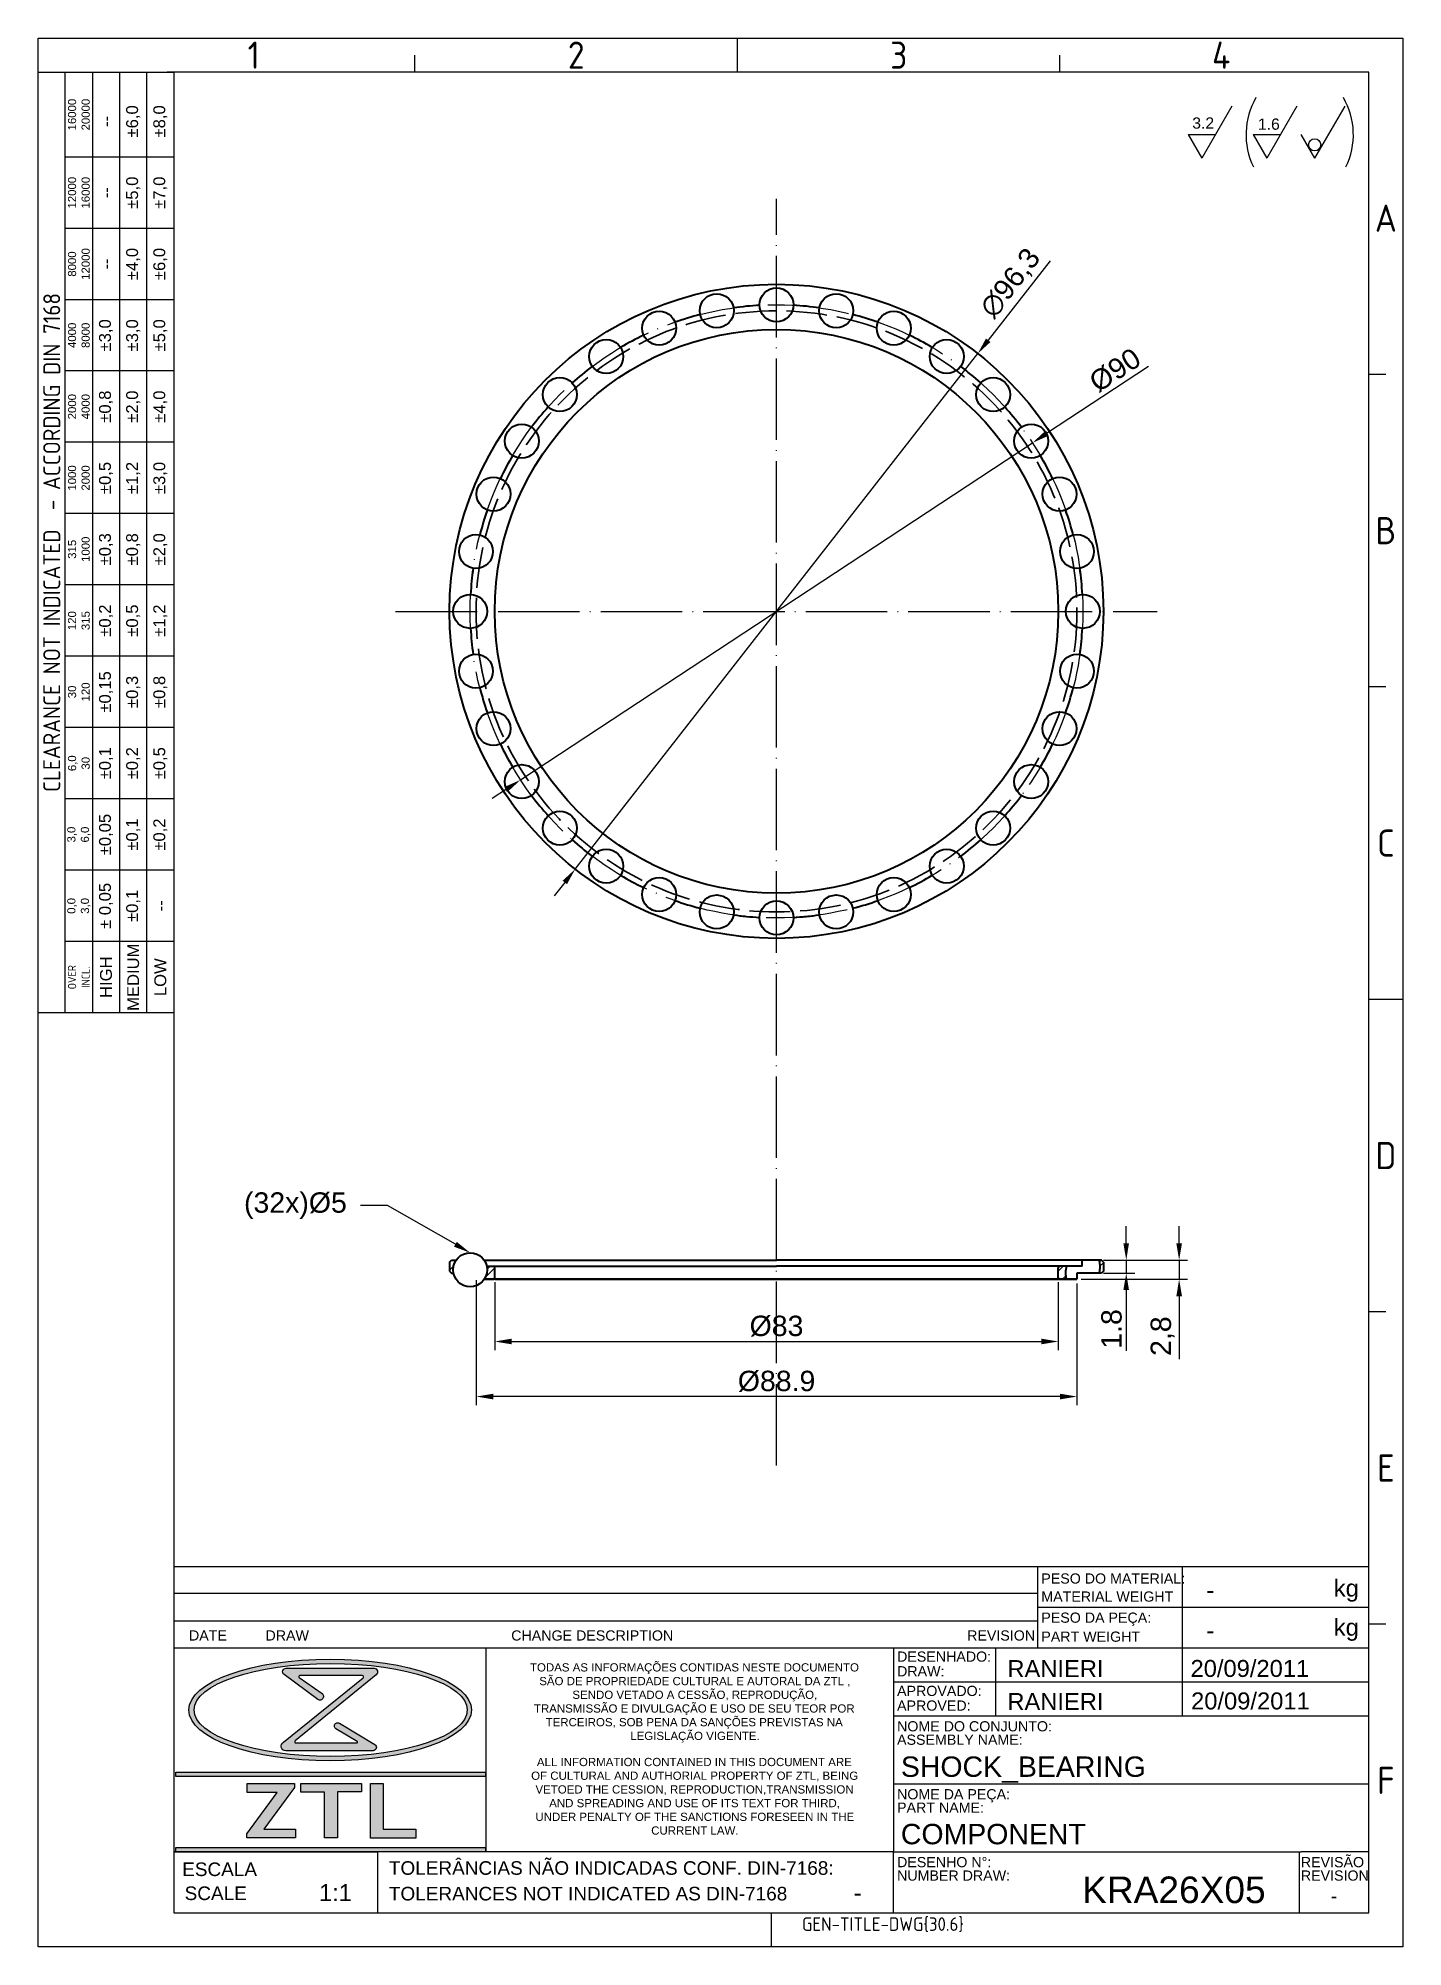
# Model space of a CAD drawing. Header units: millimetres. Extents: x 4519 to 4720, y 1613 to 1894.
import ezdxf
from ezdxf import colors
from ezdxf.entities.mleader import LeaderData, LeaderLine
from ezdxf.enums import TextEntityAlignment as Align
from ezdxf.math import Vec2, Vec3

# ---------------------------------------------------------------- set-up
doc = ezdxf.new("R2010")
doc.units = ezdxf.units.MM
doc.linetypes.add('ACAD_ISO02W100', pattern=[15, 12, -3])
doc.linetypes.add('ACAD_ISO04W100', pattern=[30, 24, -3, 0, -3])
for name, color, linetype, lineweight in [('AM_0', 7, 'Continuous', 40), ('AM_4', 1, 'ACAD_ISO04W100', 25), ('AM_5', 3, 'Continuous', 25), ('AM_8', 40, 'ACAD_ISO02W100', 35)]:
    doc.layers.add(name, color=color, linetype=linetype, lineweight=lineweight)
doc.styles.add('ACISOTS', font='isocp.shx', dxfattribs={"height": 1})
doc.styles.get("Standard").update_dxf_attribs({"font": 'arial.ttf'})
doc.dimstyles.new('ISO-25', dxfattribs={"dimtxt": 3, "dimasz": 2.5, "dimexe": 1.25, "dimexo": 0.625, "dimtad": 1, "dimtxsty": 'Standard', "dimcen": 2.5, "dimadec": 0, "dimazin": 0, "dimtfac": 1, "dimtmove": 0, "dimatfit": 3, "dimfxl": 1, "dimarcsym": 0})

# ---------------------------------------------------------------- blocks, each defined once
blk = doc.blocks.new('*D137')
at = {"layer": 'AM_5', "color": 0, "lineweight": -2}
for p, q in [((4667.94, 1861.58), (4658.83, 1849.91)), ((4598, 1772.05), (4657.29, 1847.94)), ((4596.46, 1770.08), (4594.92, 1768.11))]:
    blk.add_line(p, q, dxfattribs=at)
at = {"layer": 'AM_5', "color": 0}
for points in [[(4658.5, 1850.17), (4659.16, 1849.65), (4657.29, 1847.94)], [(4596.14, 1770.34), (4596.79, 1769.83), (4598, 1772.05)]]:
    blk.add_solid(points, dxfattribs=at)
at = {"layer": 'Defpoints', "color": 0}
for p in [(4657.29, 1847.94), (4598, 1772.05)]:
    blk.add_point(p, dxfattribs=at)
at = {"layer": 'AM_5', "color": 0, "insert": (4662.2, 1858.25), "char_height": 3, "attachment_point": 5, "rotation": 52.0007}
blk.add_mtext('∅96,3', dxfattribs=at)
blk = doc.blocks.new('*D138')
at = {"layer": 'AM_5', "color": 0, "lineweight": -2}
for p, q in [((4686.95, 1716.97), (4686.95, 1719.47)), ((4676.12, 1714.47), (4688.2, 1714.47)), ((4686.95, 1714.47), (4686.95, 1711.67)), ((4672.52, 1711.67), (4688.2, 1711.67)), ((4686.95, 1709.17), (4686.95, 1699.9))]:
    blk.add_line(p, q, dxfattribs=at)
at = {"layer": 'AM_5', "color": 0}
for points in [[(4686.54, 1716.97), (4687.37, 1716.97), (4686.95, 1714.47)], [(4686.54, 1709.17), (4687.37, 1709.17), (4686.95, 1711.67)]]:
    blk.add_solid(points, dxfattribs=at)
at = {"layer": 'Defpoints', "color": 0}
for p in [(4675.5, 1714.47), (4671.9, 1711.67), (4686.95, 1711.67)]:
    blk.add_point(p, dxfattribs=at)
at = {"layer": 'AM_5', "color": 0, "insert": (4684.53, 1703.29), "char_height": 3, "attachment_point": 5, "rotation": 90}
blk.add_mtext('2,8', dxfattribs=at)
blk = doc.blocks.new('*D139')
at = {"layer": 'AM_5', "color": 0, "lineweight": -2}
for p, q in [((4679.16, 1716.97), (4679.16, 1719.47)), ((4675.82, 1714.47), (4680.41, 1714.47)), ((4679.16, 1714.47), (4679.16, 1712.57)), ((4675.82, 1712.57), (4680.41, 1712.57)), ((4679.16, 1710.07), (4679.16, 1701.14))]:
    blk.add_line(p, q, dxfattribs=at)
at = {"layer": 'AM_5', "color": 0}
for points in [[(4678.74, 1716.97), (4679.57, 1716.97), (4679.16, 1714.47)], [(4678.74, 1710.07), (4679.57, 1710.07), (4679.16, 1712.57)]]:
    blk.add_solid(points, dxfattribs=at)
at = {"layer": 'Defpoints', "color": 0}
for p in [(4675.2, 1714.47), (4675.2, 1712.57), (4679.16, 1712.57)]:
    blk.add_point(p, dxfattribs=at)
at = {"layer": 'AM_5', "color": 0, "insert": (4677, 1704.35), "char_height": 3, "attachment_point": 5, "rotation": 90}
blk.add_mtext('1.8', dxfattribs=at)
blk = doc.blocks.new('*D140')
at = {"layer": 'AM_5', "color": 0, "lineweight": -2}
for p, q in [((4586.15, 1711.25), (4586.15, 1701.25)), ((4669.15, 1711.25), (4669.15, 1701.25)), ((4588.65, 1702.5), (4666.65, 1702.5))]:
    blk.add_line(p, q, dxfattribs=at)
at = {"layer": 'AM_5', "color": 0}
for points in [[(4588.65, 1702.92), (4588.65, 1702.09), (4586.15, 1702.5)], [(4666.65, 1702.92), (4666.65, 1702.09), (4669.15, 1702.5)]]:
    blk.add_solid(points, dxfattribs=at)
at = {"layer": 'Defpoints', "color": 0}
for p in [(4586.15, 1711.87), (4669.15, 1711.87), (4669.15, 1702.5)]:
    blk.add_point(p, dxfattribs=at)
at = {"layer": 'AM_5', "color": 0, "insert": (4627.65, 1704.75), "char_height": 3, "attachment_point": 5}
blk.add_mtext('%%C83', dxfattribs=at)
blk = doc.blocks.new('*D141')
at = {"layer": 'AM_5', "color": 0, "lineweight": -2}
for p, q in [((4583.42, 1711.51), (4583.42, 1693.15)), ((4671.9, 1711.05), (4671.9, 1693.15)), ((4669.4, 1694.4), (4585.92, 1694.4))]:
    blk.add_line(p, q, dxfattribs=at)
at = {"layer": 'AM_5', "color": 0}
for points in [[(4585.92, 1694.81), (4585.92, 1693.98), (4583.42, 1694.4)], [(4669.4, 1694.81), (4669.4, 1693.98), (4671.9, 1694.4)]]:
    blk.add_solid(points, dxfattribs=at)
at = {"layer": 'Defpoints', "color": 0}
for p in [(4583.42, 1712.14), (4671.9, 1711.67), (4583.42, 1694.4)]:
    blk.add_point(p, dxfattribs=at)
at = {"layer": 'AM_5', "color": 0, "insert": (4627.66, 1696.64), "char_height": 3, "attachment_point": 5}
blk.add_mtext('%%C88.9', dxfattribs=at)
blk = doc.blocks.new('*D142')
at = {"layer": 'AM_5', "color": 0, "lineweight": -2}
for p, q in [((4682.43, 1846.05), (4667.43, 1836.18)), ((4589.95, 1785.19), (4665.34, 1834.8)), ((4587.86, 1783.81), (4585.78, 1782.44))]:
    blk.add_line(p, q, dxfattribs=at)
at = {"layer": 'AM_5', "color": 0}
for points in [[(4667.2, 1836.53), (4667.66, 1835.83), (4665.34, 1834.8)], [(4587.64, 1784.16), (4588.09, 1783.47), (4589.95, 1785.19)]]:
    blk.add_solid(points, dxfattribs=at)
at = {"layer": 'Defpoints', "color": 0}
for p in [(4665.34, 1834.8), (4589.95, 1785.19)]:
    blk.add_point(p, dxfattribs=at)
at = {"layer": 'AM_5', "color": 0, "insert": (4677.52, 1845.51), "char_height": 3, "attachment_point": 5, "rotation": 33.3508}
blk.add_mtext('%%C90', dxfattribs=at)

msp = doc.modelspace()

# ---------------------------------------------------------------- hatches: boundary and pattern name
h = msp.add_hatch(color=256)
edge = h.paths.add_edge_path()
edge.add_ellipse((4561.91, 1648.251), major_axis=(20.817, 0), ratio=0.3599074, start_angle=191.45916, end_angle=452.8175)
edge.add_ellipse((4561.91, 1648.251), major_axis=(20.817, 0), ratio=0.3599074, start_angle=92.8175, end_angle=191.45916)
edge = h.paths.add_edge_path(flags=16)
edge.add_ellipse((4561.975, 1648.251), major_axis=(20.11, 0), ratio=0.3406642, start_angle=93.06698, end_angle=371.45916)
edge.add_ellipse((4561.975, 1648.251), major_axis=(20.11, 0), ratio=0.3406642, start_angle=11.45916, end_angle=93.06698)
h = msp.add_hatch(color=256)
edge = h.paths.add_edge_path()
edge.add_line((4566.762, 1652.997), (4555.044, 1643.507))
edge.add_arc((4555.357, 1642.924), 0.662, 118.14094, 270)
edge.add_line((4555.357, 1642.261), (4568.243, 1642.261))
edge.add_arc((4568.226, 1642.749), 0.488, 271.96853, 418.91083)
edge.add_line((4568.478, 1643.167), (4563.26, 1646.314))
edge.add_arc((4563.013, 1645.908), 0.475, 58.66819, 238.80525)
edge.add_line((4562.767, 1645.502), (4565.884, 1643.615))
edge.add_arc((4565.815, 1643.517), 0.12, -90, 54.65447, ccw=False)
edge.add_line((4565.815, 1643.397), (4556.834, 1643.397))
edge.add_arc((4556.861, 1643.561), 0.167, 129.23635, 260.82262, ccw=False)
edge.add_line((4556.755, 1643.69), (4568.686, 1653.433))
edge.add_arc((4568.374, 1653.861), 0.529, 306.0702, 450)
edge.add_line((4568.374, 1654.39), (4555.437, 1654.39))
edge.add_arc((4555.417, 1653.878), 0.513, 87.72721, 233.74708)
edge.add_line((4555.114, 1653.464), (4560.083, 1649.82))
edge.add_arc((4560.404, 1650.238), 0.527, 232.47139, 414.7334)
edge.add_line((4560.708, 1650.668), (4557.36, 1653.035))
edge.add_arc((4557.426, 1653.163), 0.144, 90, 242.52347, ccw=False)
edge.add_line((4557.426, 1653.307), (4566.679, 1653.307))
edge.add_arc((4566.651, 1653.134), 0.176, -50.99642, 80.76554, ccw=False)
for points in [[(4539.182, 1638.481), (4584.775, 1638.481), (4584.775, 1639.086), (4539.182, 1639.086)], [(4549.611, 1630.036), (4549.611, 1629.436), (4556.805, 1629.436), (4556.805, 1630.701), (4552.142, 1630.701), (4556.671, 1636.826), (4556.671, 1637.425), (4549.678, 1637.425), (4549.678, 1636.094), (4554.107, 1636.094)], [(4557.604, 1636.161), (4561.068, 1636.161), (4561.068, 1629.436), (4562.966, 1629.436), (4562.966, 1636.227), (4566.529, 1636.227), (4566.529, 1637.425), (4557.604, 1637.425)], [(4574.522, 1629.403), (4574.522, 1630.701), (4569.693, 1630.701), (4569.693, 1637.425), (4567.828, 1637.425), (4567.828, 1629.403)], [(4584.775, 1627.989), (4539.182, 1627.989), (4539.182, 1627.384), (4584.775, 1627.384)]]:
    msp.add_hatch(color=256).paths.add_polyline_path(points)
at = {"layer": 'AM_5'}
h = msp.add_hatch(dxfattribs=at)
h.set_pattern_fill('ANSI32', color=256, scale=0.2, style=0)
h.paths.add_polyline_path([(4580.45, 1714.472), (4579.796, 1714.472), (4579.496, 1714.172), (4579.496, 1712.872), (4579.796, 1712.572), (4580.072, 1712.572, -0.050382), (4580.021, 1713.072, -0.1496999)])
h.paths.add_polyline_path([(4586.146, 1713.372, 0.4142136), (4585.946, 1713.572), (4584.971, 1713.572, -0.050382), (4585.021, 1713.072, -0.1496999), (4584.593, 1711.672), (4585.946, 1711.672, 0.4142136), (4586.146, 1711.872)])
h.paths.add_polyline_path([(4670.353, 1713.572), (4669.346, 1713.572, 0.4142136), (4669.146, 1713.372), (4669.146, 1711.872, 0.4142136), (4669.346, 1711.672), (4670.34, 1711.672, -0.1315823)])
h.paths.add_polyline_path([(4675.796, 1714.172), (4675.496, 1714.472), (4675.196, 1714.472, -0.1315789), (4675.196, 1712.572), (4675.496, 1712.572), (4675.796, 1712.872)])

# ---------------------------------------------------------------- linework, layer by layer
at = {"color": 135, "lineweight": 25}
for p, q in [((4518.9, 1613.384), (4518.9, 1894.384)), ((4518.9, 1894.384), (4719.9, 1894.384)), ((4621.9, 1889.384), (4621.9, 1894.384)), ((4719.9, 1894.384), (4719.9, 1613.384)), ((4574.4, 1889.384), (4574.4, 1891.884)), ((4669.4, 1889.384), (4669.4, 1891.884)), ((4522.9, 1750.884), (4522.9, 1889.384)), ((4526.9, 1889.384), (4526.9, 1750.884)), ((4530.9, 1889.384), (4530.9, 1750.884)), ((4534.9, 1750.884), (4534.9, 1889.384)), ((4538.9, 1876.884), (4522.9, 1876.884)), ((4538.9, 1866.384), (4522.9, 1866.384)), ((4538.9, 1855.884), (4522.9, 1855.884)), ((4538.9, 1845.384), (4522.9, 1845.384)), ((4717.4, 1844.884), (4714.9, 1844.884)), ((4538.9, 1834.884), (4522.9, 1834.884)), ((4538.9, 1824.384), (4522.9, 1824.384)), ((4538.9, 1813.884), (4522.9, 1813.884)), ((4538.9, 1803.384), (4522.9, 1803.384)), ((4717.4, 1798.884), (4714.9, 1798.884)), ((4538.9, 1792.884), (4522.9, 1792.884)), ((4538.9, 1782.384), (4522.9, 1782.384)), ((4538.9, 1771.884), (4522.9, 1771.884)), ((4538.9, 1761.384), (4522.9, 1761.384)), ((4714.9, 1752.884), (4719.9, 1752.884)), ((4717.4, 1706.884), (4714.9, 1706.884)), ((4717.4, 1660.884), (4714.9, 1660.884)), ((4626.9, 1613.384), (4626.9, 1618.384)), ((4719.9, 1613.384), (4518.9, 1613.384))]:
    msp.add_line(p, q, dxfattribs=at)
for p, q in [((4714.9, 1889.384), (4537.9, 1889.384)), ((4538.9, 1889.384), (4538.9, 1618.384)), ((4714.9, 1618.384), (4714.9, 1889.384)), ((4538.9, 1669.384), (4714.9, 1669.384)), ((4538.9, 1669.384), (4538.9, 1618.384)), ((4538.9, 1669.384), (4666.148, 1669.384)), ((4666.148, 1657.384), (4666.148, 1669.384)), ((4687.4, 1669.384), (4687.4, 1663.384)), ((4714.9, 1618.384), (4714.9, 1669.384)), ((4666.148, 1665.384), (4538.9, 1665.384)), ((4538.9, 1661.384), (4666.148, 1661.384)), ((4666.148, 1663.384), (4714.9, 1663.384)), ((4687.4, 1663.384), (4687.4, 1657.384)), ((4538.9, 1657.384), (4644.9, 1657.384)), ((4584.833, 1657.384), (4584.833, 1627.384)), ((4644.9, 1657.384), (4644.9, 1638.384)), ((4644.9, 1657.384), (4714.9, 1657.384)), ((4659.9, 1657.384), (4659.9, 1647.384)), ((4687.4, 1657.384), (4687.4, 1647.384)), ((4555.437, 1654.39), (4568.374, 1654.39)), ((4644.9, 1652.384), (4714.9, 1652.384)), ((4644.9, 1647.384), (4714.9, 1647.384)), ((4539.182, 1638.481), (4539.182, 1639.086)), ((4539.182, 1639.086), (4584.775, 1639.086)), ((4584.775, 1638.481), (4539.182, 1638.481)), ((4584.775, 1639.086), (4584.775, 1638.481)), ((4644.9, 1638.384), (4644.9, 1627.384)), ((4549.611, 1630.036), (4554.107, 1636.094)), ((4549.678, 1636.094), (4549.678, 1637.425)), ((4549.678, 1637.425), (4556.671, 1637.425)), ((4554.107, 1636.094), (4549.678, 1636.094)), ((4556.671, 1636.826), (4552.142, 1630.701)), ((4556.671, 1637.425), (4556.671, 1636.826)), ((4557.604, 1636.161), (4557.604, 1637.425)), ((4557.604, 1637.425), (4566.529, 1637.425)), ((4561.068, 1636.161), (4557.604, 1636.161)), ((4561.068, 1629.436), (4561.068, 1636.161)), ((4562.966, 1636.227), (4562.966, 1629.436)), ((4566.529, 1636.227), (4562.966, 1636.227)), ((4566.529, 1637.425), (4566.529, 1636.227)), ((4567.828, 1629.403), (4567.828, 1637.425)), ((4567.828, 1637.425), (4569.693, 1637.425)), ((4569.693, 1637.425), (4569.693, 1630.701)), ((4644.9, 1637.384), (4714.9, 1637.384)), ((4549.611, 1629.436), (4549.611, 1630.036)), ((4552.142, 1630.701), (4556.805, 1630.701)), ((4556.805, 1630.701), (4556.805, 1629.436)), ((4569.693, 1630.701), (4574.522, 1630.701)), ((4574.522, 1630.701), (4574.522, 1629.403)), ((4538.9, 1627.384), (4568.9, 1627.384)), ((4644.9, 1627.384), (4538.9, 1627.384)), ((4539.182, 1627.989), (4584.775, 1627.989)), ((4539.182, 1627.384), (4539.182, 1627.989)), ((4584.775, 1627.384), (4539.182, 1627.384)), ((4556.805, 1629.436), (4549.611, 1629.436)), ((4562.966, 1629.436), (4561.068, 1629.436)), ((4574.522, 1629.403), (4567.828, 1629.403)), ((4568.9, 1627.384), (4568.9, 1618.384)), ((4584.775, 1627.989), (4584.775, 1627.384)), ((4644.9, 1618.384), (4644.9, 1627.384)), ((4644.9, 1627.384), (4704.9, 1627.384)), ((4704.654, 1627.384), (4704.654, 1618.384)), ((4714.9, 1627.384), (4704.9, 1627.384)), ((4538.9, 1618.384), (4714.9, 1618.384)), ((4538.9, 1618.384), (4714.9, 1618.384))]:
    msp.add_line(p, q)
msp.add_lwpolyline([(4538.9, 1889.384), (4538.9, 1750.884), (4518.9, 1750.884), (4518.9, 1889.384)], close=True, dxfattribs=at)
msp.add_lwpolyline([(4555.437, 1654.39), (4568.374, 1654.39, -0.7260746), (4568.686, 1653.433), (4556.755, 1643.69, 0.646844), (4556.834, 1643.397), (4565.815, 1643.397, 0.7309147), (4565.884, 1643.615), (4562.767, 1645.502, -1.0011968), (4563.26, 1646.314), (4568.478, 1643.167, -0.7463434), (4568.243, 1642.261), (4555.357, 1642.261, -0.7802957), (4555.044, 1643.507), (4566.762, 1652.997, 0.6479319), (4566.679, 1653.307), (4557.426, 1653.307, 0.7849705), (4557.36, 1653.035), (4560.708, 1650.668, -1.0199372), (4560.083, 1649.82), (4555.114, 1653.464, -0.7400952), (4555.437, 1654.39, -0.2577936)], format="xyb")
for centre, major_axis, ratio in [((4561.91, 1648.251), (-20.817, 0), 0.3599074), ((4561.975, 1648.251), (-20.11, 0), 0.3406642)]:
    msp.add_ellipse(centre, major_axis=major_axis, ratio=ratio)
at = {"layer": 'AM_0'}
for p, q in [((4579.496, 1714.172), (4579.796, 1714.472)), ((4579.496, 1714.172), (4579.496, 1712.872)), ((4579.796, 1714.472), (4580.45, 1714.472)), ((4584.593, 1714.472), (4627.646, 1714.472)), ((4584.593, 1714.472), (4627.646, 1714.472)), ((4675.496, 1714.472), (4627.646, 1714.472)), ((4671.896, 1714.472), (4627.646, 1714.472)), ((4672.646, 1713.572), (4672.646, 1714.472)), ((4675.796, 1714.172), (4675.496, 1714.472)), ((4675.796, 1714.172), (4675.796, 1712.872)), ((4579.496, 1712.872), (4579.796, 1712.572)), ((4579.796, 1712.572), (4580.072, 1712.572)), ((4627.646, 1711.672), (4584.593, 1711.672)), ((4584.593, 1711.672), (4585.946, 1711.672)), ((4584.971, 1713.572), (4627.646, 1713.572)), ((4586.146, 1711.872), (4586.146, 1713.372)), ((4586.146, 1711.672), (4627.646, 1711.672)), ((4672.646, 1713.572), (4627.646, 1713.572)), ((4627.646, 1711.672), (4671.896, 1711.672)), ((4669.146, 1711.672), (4627.646, 1711.672)), ((4669.146, 1711.872), (4669.146, 1713.372)), ((4671.896, 1711.672), (4669.346, 1711.672)), ((4675.496, 1712.572), (4671.896, 1712.572)), ((4671.896, 1712.572), (4671.896, 1711.672)), ((4675.796, 1712.872), (4675.496, 1712.572))]:
    msp.add_line(p, q, dxfattribs=at)
for centre, radius in [((4627.646, 1809.997), 48.15), ((4627.646, 1855.122), 2.5), ((4618.843, 1854.255), 2.5), ((4636.45, 1854.255), 2.5), ((4610.378, 1851.687), 2.5), ((4644.915, 1851.687), 2.5), ((4627.646, 1809.997), 41.5), ((4602.576, 1847.517), 2.5), ((4652.717, 1847.517), 2.5), ((4595.738, 1841.905), 2.5), ((4659.555, 1841.905), 2.5), ((4590.126, 1835.067), 2.5), ((4665.167, 1835.067), 2.5), ((4585.956, 1827.265), 2.5), ((4669.337, 1827.265), 2.5), ((4583.388, 1818.8), 2.5), ((4671.904, 1818.8), 2.5), ((4582.521, 1809.997), 2.5), ((4672.771, 1809.997), 2.5), ((4583.388, 1801.193), 2.5), ((4671.904, 1801.193), 2.5), ((4585.956, 1792.728), 2.5), ((4669.337, 1792.728), 2.5), ((4590.126, 1784.927), 2.5), ((4665.167, 1784.927), 2.5), ((4595.738, 1778.089), 2.5), ((4659.555, 1778.089), 2.5), ((4602.576, 1772.477), 2.5), ((4652.717, 1772.477), 2.5), ((4610.378, 1768.307), 2.5), ((4644.915, 1768.307), 2.5), ((4618.843, 1765.739), 2.5), ((4636.45, 1765.739), 2.5), ((4627.646, 1764.872), 2.5), ((4582.521, 1713.072), 2.5)]:
    msp.add_circle(centre, radius, dxfattribs=at)
for centre, radius, start, end in [((4627.646, 1809.997), 45.125, 93.17468, 98.07532), ((4627.646, 1809.997), 45.125, 81.92468, 86.82532), ((4627.646, 1809.997), 45.125, 104.42468, 109.32532), ((4627.646, 1809.997), 45.125, 70.67468, 75.57532), ((4627.646, 1809.997), 45.125, 115.67468, 120.57532), ((4627.646, 1809.997), 45.125, 59.42468, 64.32532), ((4627.646, 1809.997), 45.125, 126.92468, 131.82532), ((4627.646, 1809.997), 45.125, 48.17468, 53.07532), ((4627.646, 1809.997), 45.125, 138.17468, 143.07532), ((4627.646, 1809.997), 45.125, 36.92468, 41.82532), ((4627.646, 1809.997), 45.125, 149.42468, 154.32532), ((4627.646, 1809.997), 45.125, 25.67468, 30.57532), ((4627.646, 1809.997), 45.125, 160.67468, 165.57532), ((4627.646, 1809.997), 45.125, 14.42468, 19.32532), ((4627.646, 1809.997), 45.125, 171.92468, 176.82532), ((4627.646, 1809.997), 45.125, 3.17468, 8.07532), ((4627.646, 1809.997), 45.125, 183.17468, 188.07532), ((4627.646, 1809.997), 45.125, 351.92468, 356.82532), ((4627.646, 1809.997), 45.125, 194.42468, 199.32532), ((4627.646, 1809.997), 45.125, 340.67468, 345.57532), ((4627.646, 1809.997), 45.125, 205.67468, 210.57532), ((4627.646, 1809.997), 45.125, 329.42468, 334.32532), ((4627.646, 1809.997), 45.125, 216.92468, 221.82532), ((4627.646, 1809.997), 45.125, 318.17468, 323.07532), ((4627.646, 1809.997), 45.125, 228.17468, 233.07532), ((4627.646, 1809.997), 45.125, 306.92468, 311.82532), ((4627.646, 1809.997), 45.125, 239.42468, 244.32532), ((4627.646, 1809.997), 45.125, 295.67468, 300.57532), ((4627.646, 1809.997), 45.125, 250.67468, 255.57532), ((4627.646, 1809.997), 45.125, 261.92468, 266.82532), ((4627.646, 1809.997), 45.125, 273.17468, 278.07532), ((4627.646, 1809.997), 45.125, 284.42468, 289.32532), ((4671.649, 1713.522), 3.672, 345.00828, 14.99172), ((4585.946, 1713.372), 0.2, 0, 90), ((4585.946, 1711.872), 0.2, 270, 0), ((4669.346, 1713.372), 0.2, 90, 180), ((4669.346, 1711.872), 0.2, 180, 270), ((4673.894, 1712.597), 3.672, 164.60412, 194.58832)]:
    msp.add_arc(centre, radius, start, end, dxfattribs=at)
at = {"layer": 'AM_4', "ltscale": 0.5}
for p, q in [((4627.646, 1684.231), (4627.646, 1870.715)), ((4571.554, 1809.997), (4683.739, 1809.997))]:
    msp.add_line(p, q, dxfattribs=at)
msp.add_circle((4627.646, 1809.997), 45.125, dxfattribs=at)
at = {"layer": 'AM_5'}
for p, q in [((4694.701, 1884.369), (4690.274, 1876.702)), ((4704.286, 1884.369), (4699.86, 1876.702)), ((4711.335, 1884.369), (4706.908, 1876.702)), ((4688.262, 1880.187), (4692.286, 1880.187)), ((4688.262, 1880.187), (4690.274, 1876.702)), ((4697.848, 1880.187), (4701.872, 1880.187)), ((4697.848, 1880.187), (4699.86, 1876.702)), ((4704.896, 1880.187), (4706.908, 1876.702))]:
    msp.add_line(p, q, dxfattribs=at)
msp.add_circle((4706.916, 1878.677), 0.892, dxfattribs=at)
for centre, start, end in [((4707.636, 1880.18), 149.81687, 205.95777), ((4701.779, 1880.18), 334.04223, 30.18313)]:
    msp.add_arc(centre, 10.835, start, end, dxfattribs=at)
at = {"layer": 'AM_8', "ltscale": 0.5}
msp.add_circle((4627.646, 1809.997), 44.25, dxfattribs=at)

# ---------------------------------------------------------------- texts
at = {"color": 135, "lineweight": 25, "style": 'ACISOTS'}
for s, p in [('1', (4550.65, 1891.884)), ('2', (4598.15, 1891.884)), ('3', (4645.65, 1891.884)), ('4', (4693.15, 1891.884)), ('A', (4717.4, 1867.884)), ('B', (4717.4, 1821.884)), ('C', (4717.4, 1775.884)), ('D', (4717.4, 1729.884)), ('E', (4717.4, 1683.884)), ('F', (4717.4, 1637.884))]:
    msp.add_text(s, height=4, dxfattribs=at).set_placement(p, align=Align.MIDDLE)
for s, height, p in [('PESO DO MATERIAL:', 1.5, (4666.651, 1666.862)), ('kg', 2.5, (4709.733, 1664.944)), ('MATERIAL WEIGHT', 1.5, (4666.651, 1664.205)), ('PESO DA PEÇA:', 1.5, (4666.651, 1661.097)), ('kg', 2.5, (4709.733, 1659.177)), ('DATE', 1.5, (4541.115, 1658.474)), ('DRAW', 1.5, (4552.384, 1658.474)), ('CHANGE DESCRIPTION', 1.5, (4588.577, 1658.474)), ('REVISION', 1.5, (4655.726, 1658.474)), ('PART WEIGHT', 1.5, (4666.651, 1658.298)), ('DESENHADO:', 1.5, (4645.404, 1655.365)), ('DRAW:', 1.5, (4645.404, 1653.207)), ('APROVADO:', 1.5, (4645.404, 1650.313)), ('APROVED:', 1.5, (4645.404, 1648.155)), ('ASSEMBLY NAME:', 1.5, (4645.404, 1643.128)), ('NOME DO CONJUNTO:', 1.5, (4645.404, 1645.103)), ('NOME DA PEÇA:', 1.5, (4645.404, 1635.103)), ('PART NAME:', 1.5, (4645.404, 1633.128)), ('REVISÃO', 1.5, (4704.877, 1625.103)), ('ESCALA', 2, (4540.112, 1623.802)), ('TOLERÂNCIAS NÃO INDICADAS CONF. DIN-7168:', 2, (4570.556, 1623.988)), ('DESENHO N%%d:', 1.5, (4645.404, 1625.103)), ('NUMBER DRAW:', 1.5, (4645.404, 1623.128)), ('REVISION', 1.5, (4704.877, 1623.128)), ('SCALE', 2, (4540.474, 1620.268)), ('TOLERANCES NOT INDICATED AS DIN-7168', 2, (4570.556, 1620.213))]:
    msp.add_text(s, height=height).set_placement(p)
at = {"color": 135, "lineweight": 25, "attachment_point": 5, "rotation": 90}
for s, insert, char_height, width in [('16000\\P20000', (4524.9, 1883.134), 1.2, 12.5), ('--', (4528.9, 1882.134), 1.75, 10.5), ('±6,0', (4532.9, 1882.134), 1.75, 10.5), ('±8,0', (4536.9, 1882.134), 1.75, 10.5), ('12000\\P16000', (4524.9, 1871.634), 1.2, 10.5), ('--', (4528.9, 1871.634), 1.75, 10.5), ('±5,0', (4532.9, 1871.634), 1.75, 10.5), ('±7,0', (4536.9, 1871.634), 1.75, 10.5), ('8000\\P12000', (4524.9, 1861.134), 1.2, 10.5), ('±4,0', (4532.9, 1861.134), 1.75, 10.5), ('±6,0', (4536.9, 1861.134), 1.75, 10.5), ('--', (4528.9, 1861.134), 1.75, 10.5), ('{\\Fisocp.shx|c0;CLEARANCE NOT INDICATED  - ACCORDING DIN 7168}', (4520.9, 1820.134), 2.5, 138.5), ('4000\\P8000', (4524.9, 1850.634), 1.2, 10.5), ('±3,0', (4528.9, 1850.634), 1.75, 10.5), ('±3,0', (4532.9, 1850.634), 1.75, 10.5), ('±5,0', (4536.9, 1850.634), 1.75, 10.5), ('2000\\P4000', (4524.9, 1840.134), 1.2, 10.5), ('±0,8', (4528.9, 1840.134), 1.75, 10.5), ('±2,0', (4532.9, 1840.134), 1.75, 10.5), ('±4,0', (4536.9, 1840.134), 1.75, 10.5), ('1000\\P2000', (4524.9, 1829.634), 1.2, 10.5), ('±0,5', (4528.9, 1829.634), 1.75, 10.5), ('±1,2', (4532.9, 1829.634), 1.75, 10.5), ('±3,0', (4536.9, 1829.634), 1.75, 10.5), ('315\\P1000', (4524.9, 1819.134), 1.2, 10.5), ('±0,3', (4528.9, 1819.134), 1.75, 10.5), ('±0,8', (4532.9, 1819.134), 1.75, 10.5), ('±2,0', (4536.9, 1819.134), 1.75, 10.5), ('120\\P315', (4524.9, 1808.634), 1.2, 10.5), ('±0,2', (4528.9, 1808.634), 1.75, 10.5), ('±0,5', (4532.9, 1808.634), 1.75, 10.5), ('±1,2', (4536.9, 1808.634), 1.75, 10.5), ('30\\P120', (4524.9, 1798.134), 1.2, 10.5), ('±0,15', (4528.9, 1798.134), 1.75, 10.5), ('±0,3', (4532.9, 1798.134), 1.75, 10.5), ('±0,8', (4536.9, 1798.134), 1.75, 10.5), ('6,0\\P30', (4524.9, 1787.634), 1.2, 10.5), ('±0,1', (4528.9, 1787.634), 1.75, 10.5), ('±0,2', (4532.9, 1787.634), 1.75, 10.5), ('±0,5', (4536.9, 1787.634), 1.75, 10.5), ('±0,05', (4528.9, 1777.134), 1.75, 10.5), ('±0,1', (4532.9, 1777.134), 1.75, 10.5), ('±0,2', (4536.9, 1777.134), 1.75, 10.5), ('3,0\\P6,0', (4524.9, 1777.134), 1.2, 10.5), ('0,0\\P3,0', (4524.9, 1766.634), 1.2, 10.5), ('± 0,05', (4528.9, 1766.634), 1.75, 10.5), ('\\pt4.79529;±0,1', (4532.9, 1766.634), 1.75, 10.5), ('--', (4536.9, 1766.634), 1.75, 10.5), ('MEDIUM', (4532.9, 1756.134), 1.75, 10.5), ('{\\Fisocp.shx|c0;OVER\\PINCL.}', (4524.9, 1756.134), 1.2, 10.5), ('HIGH', (4528.9, 1756.134), 1.75, 10.5), ('LOW', (4536.9, 1756.134), 1.75, 10.5)]:
    msp.add_mtext(s, dxfattribs=dict(at, insert=insert, char_height=char_height, width=width))
at = {"linetype": 'Continuous', "char_height": 1.21, "attachment_point": 1}
for s, insert in [('\\pi-0.030453;TODAS AS INFORMAÇÕES CONTIDAS NESTE DOCUMENTO \\P\\pi1.3368;SÃO DE PROPRIEDADE CULTURAL E AUTORAL DA ZTL , \\P\\pi6.2214;SENDO VETADO A CESSÃO, REPRODUÇÃO, \\P\\pi0.5502;TRANSMISSÃO E DIVULGAÇÃO E USO DE SEU TEOR POR \\P\\pi2.2748;TERCEIROS, SOB PENA DA SANÇÕES PREVISTAS NA \\P\\pi14.743;LEGISLAÇÃO VIGENTE.', (4591.366, 1655.132)), ('\\pi0.99054;ALL INFORMATION CONTAINED IN THIS DOCUMENT ARE \\P\\pi0.14494;OF CULTURAL AND AUTHORIAL PROPERTY OF ZTL, BEING  \\P\\pi0.78254;VETOED THE CESSION, REPRODUCTION,TRANSMISSION \\P\\pi2.8043;AND SPREADING AND USE OF ITS TEXT FOR THIRD, \\P\\pi0.77387;UNDER PENALTY OF THE SANCTIONS FORESEEN IN THE \\P\\pi17.825;CURRENT LAW.', (4591.366, 1641.199))]:
    msp.add_mtext_dynamic_manual_height_columns(s, width=48.28462, gutter_width=12.5, heights=[0], dxfattribs=dict(at, insert=insert))
for p in [(4690.961, 1665.911), (4690.961, 1659.961)]:
    msp.add_attdef('-', text='', height=2.5).set_placement(p, align=Align.MIDDLE_LEFT)
for tag, p, height in [('RANIERI', (4661.653, 1653.089), 2.5), ('20/09/2011', (4688.629, 1653.118), 2.5), ('RANIERI', (4661.651, 1648.251), 2.5), ('20/09/2011', (4688.71, 1648.334), 2.5), ('SHOCK_BEARING', (4645.969, 1638.409), 3), ('COMPONENT', (4645.969, 1628.484), 3), ('KRA26X05', (4672.663, 1619.825), 3.911)]:
    msp.add_attdef(tag, p, '', height=height)
for tag, height, p in [('1:1', 2.5, (4562.676, 1621.362)), ('-', 2.5, (4639.608, 1621.362)), ('-', 1.956, (4709.759, 1620.873))]:
    msp.add_attdef(tag, text='', height=height).set_placement(p, align=Align.MIDDLE_CENTER)
at = {"color": 135, "style": 'ACISOTS'}
msp.add_attdef('GEN-TITLE-DWG{30.6}', (4631.404, 1615.73), '', height=2, dxfattribs=at)
at = {"layer": 'AM_5', "char_height": 1.656, "attachment_point": 1}
for s, insert in [('3.2', (4688.884, 1882.717)), ('1.6', (4698.556, 1882.557))]:
    msp.add_mtext_dynamic_manual_height_columns(s, width=18.23779, gutter_width=12.5, heights=[0], dxfattribs=dict(at, insert=insert))

# ---------------------------------------------------------------- dimensions: what is measured, and where the dimension line sits
at = {"layer": 'AM_5'}
dim = msp.add_diameter_dim_2p(p1=(4598.003, 1772.054), p2=(4657.29, 1847.94), dimstyle='ISO-25', dxfattribs=at)
dim.commit()
dim.dimension.update_dxf_attribs({"geometry": '*D137', "text_midpoint": (4662.205, 1858.254)})
dim = msp.add_diameter_dim_2p(p1=(4589.953, 1785.189), p2=(4665.34, 1834.805), text='%%C90', dimstyle='ISO-25', dxfattribs=at)
dim.commit()
dim.dimension.update_dxf_attribs({"geometry": '*D142', "text_midpoint": (4678.754, 1843.633), "dimtype": 163})
dim = msp.add_linear_dim(base=(4686.953, 1711.672), p1=(4675.496, 1714.472), p2=(4671.896, 1711.672), angle=90, dimstyle='ISO-25', dxfattribs=at)
dim.commit()
dim.dimension.update_dxf_attribs({"geometry": '*D138', "text_midpoint": (4684.525, 1703.288)})
dim = msp.add_linear_dim(base=(4679.158, 1712.572), p1=(4675.196, 1714.472), p2=(4675.196, 1712.572), angle=90, text='1.8', dimstyle='ISO-25', dxfattribs=at)
dim.commit()
dim.dimension.update_dxf_attribs({"geometry": '*D139', "text_midpoint": (4677.001, 1704.355)})
for base, p1, p2, text, picture, middle in [((4583.418, 1694.395), (4671.896, 1711.672), (4583.418, 1712.139), '%%C88.9', '*D141', (4627.657, 1696.636)), ((4669.146, 1702.505), (4586.146, 1711.872), (4669.146, 1711.872), '%%C83', '*D140', (4627.646, 1704.745))]:
    dim = msp.add_linear_dim(base=base, p1=p1, p2=p2, text=text, dimstyle='ISO-25', dxfattribs=at)
    dim.commit()
    dim.dimension.update_dxf_attribs({"geometry": picture, "text_midpoint": middle})

# ---------------------------------------------------------------- leaders
ml = msp.add_multileader_mtext('Standard', dxfattribs=at)
ml.set_content('(32x)%%C5', color=256)
ml.set_leader_properties()
ml.build(insert=Vec2(0, 0))
ml.multileader.update_dxf_attribs({"arrow_head_size": 2.5})
ctx = ml.context
ctx.base_point, ctx.char_height, ctx.arrow_head_size, ctx.plane_origin = Vec3(4547.642, 1722.522), 3, 2.5, Vec3(4582.521, 1715.572)
ctx.text_align_type = 2
notes = []
notes.append((ctx, [(0, (1, 1, 0), (4570.36, 1722.522), (-1, 0), 4, [(0, [(4582.521, 1715.572)], 0, [])])]))
ctx.mtext.insert, ctx.mtext.alignment, ctx.mtext.flow_direction = Vec3(4564.36, 1724.463), 3, 5
for ctx, leaders in notes:
    for number, flags, end, landing, length, lines in leaders:
        leader = LeaderData()
        leader.index, (leader.has_last_leader_line, leader.has_dogleg_vector, leader.attachment_direction) = number, flags
        leader.last_leader_point, leader.dogleg_vector, leader.dogleg_length = Vec3(end), Vec3(landing), length
        for number, points, colour, breaks in lines:
            line = LeaderLine()
            line.index, line.vertices, line.color, line.breaks = number, Vec3.list(points), colors.encode_raw_color(colour), breaks
            leader.lines.append(line)
        ctx.leaders.append(leader)

doc.saveas('drawing.dxf')
